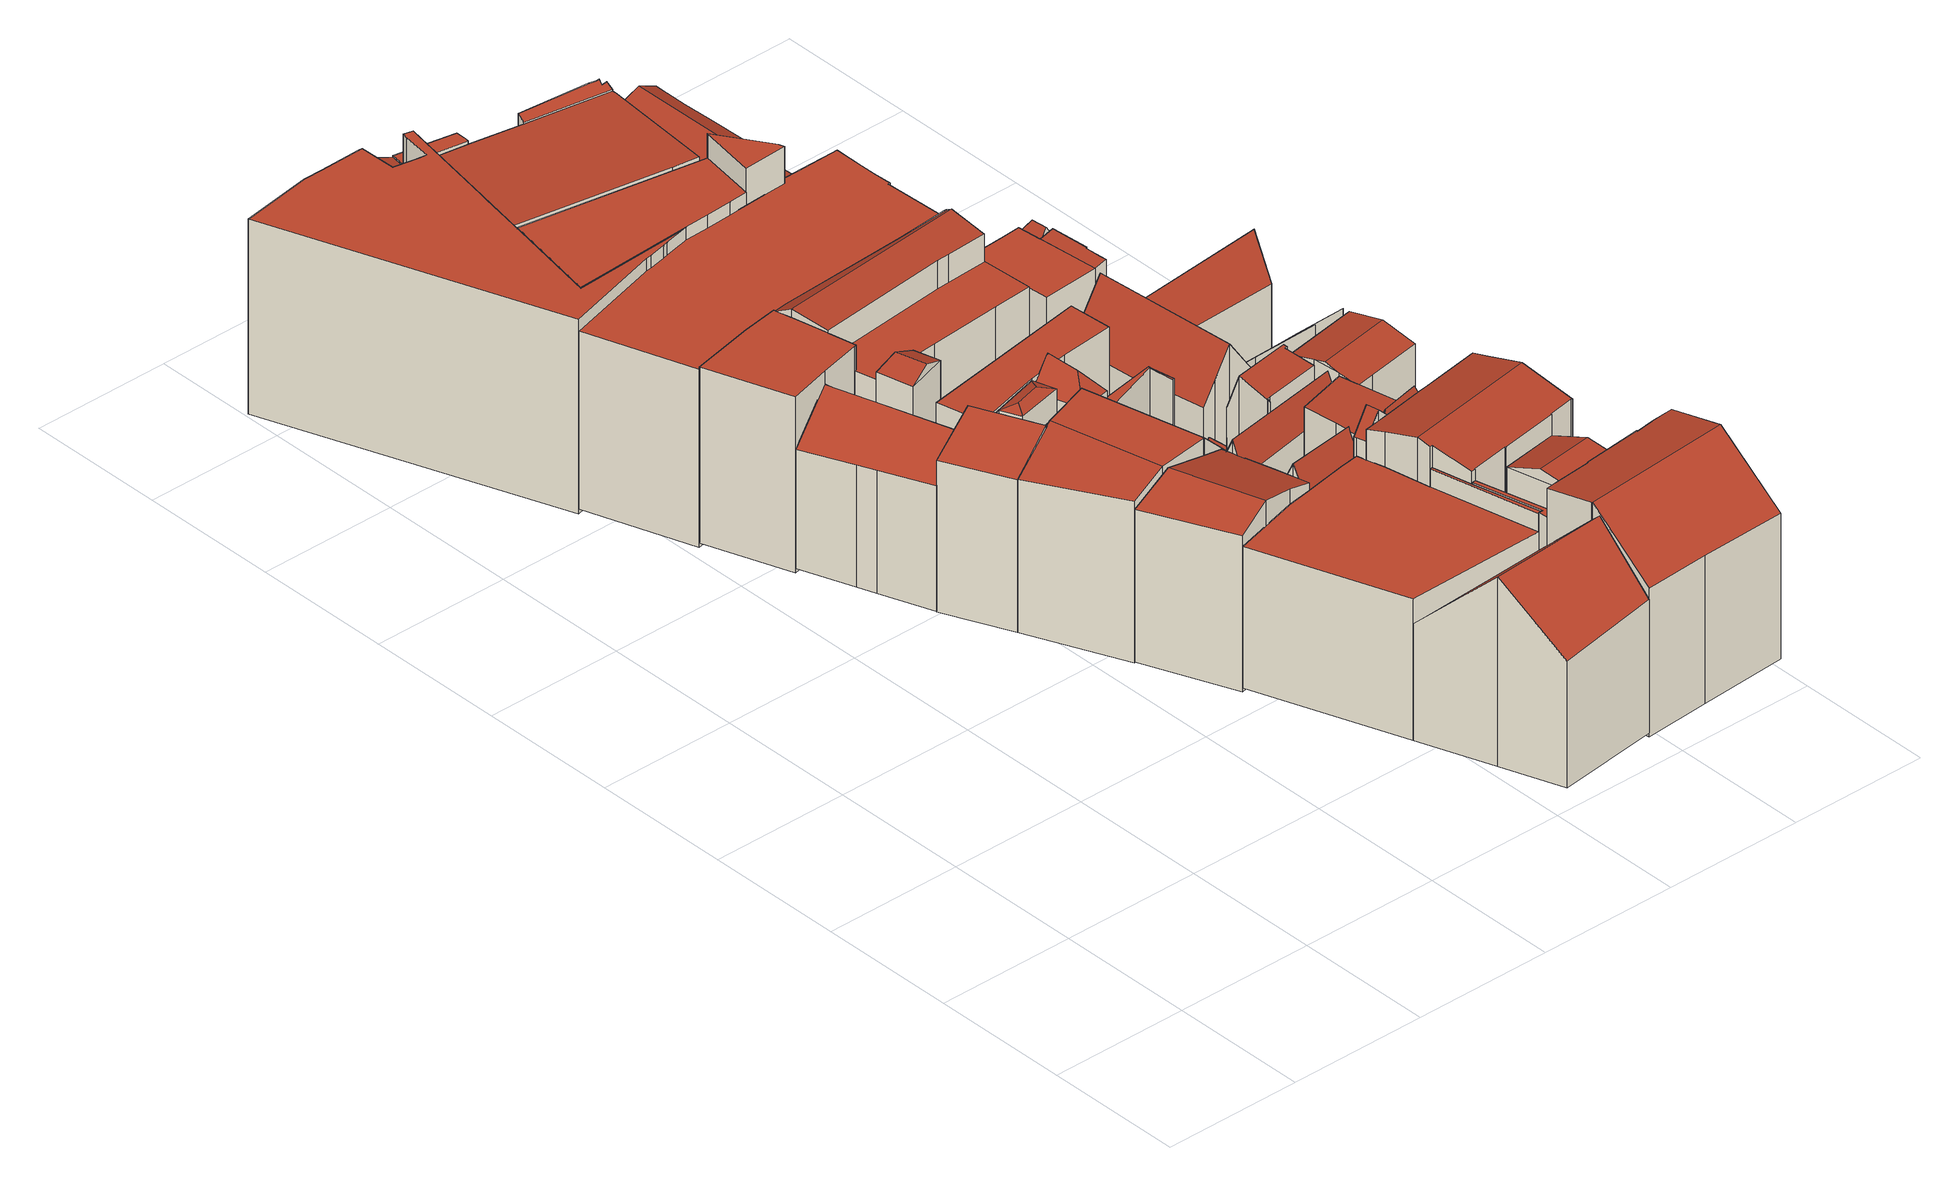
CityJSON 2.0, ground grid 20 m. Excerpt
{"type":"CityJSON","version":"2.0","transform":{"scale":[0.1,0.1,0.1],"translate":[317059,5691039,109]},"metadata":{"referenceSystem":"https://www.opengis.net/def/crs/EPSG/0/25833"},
"CityObjects":{
"building1":{"type":"Building","attributes":{"Dachtyp_tdc":"tdcGableRoof","Gemeindeschluessel":14713000,"Dachneigung":41.53,"QualitaetDacherkennung":34,"Geometrietyp2DReferenz":"3000","function":"31001_9998","roofType":"3100","measuredHeight":22.96},"geometry":[{"type":"MultiSurface","lod":"2","boundaries":[[[0,1,2,3]],[[1,4,5,2]],[[4,6,7,5]],[[6,8,9,7]],[[8,10,11,9]],[[10,12,13,11]],[[12,14,15,13]],[[14,16,17,15]],[[16,18,19,17]],[[18,20,21,19]],[[20,22,23,21]],[[22,24,25,23]],[[24,0,3,25]],[[20,18,16,14,12,10,8,6,4]],[[4,1,0,24,22,20]],[[3,2,5,7,9,11,13,15,17,19,21,23,25]]],"semantics":{"surfaces":[{"type":"WallSurface"},{"type":"RoofSurface"},{"type":"GroundSurface"}],"values":[0,0,0,0,0,0,0,0,0,0,0,0,0,1,1,2]}}]},
"building2":{"type":"Building","attributes":{"Gemeindeschluessel":14713000,"Geometrietyp2DReferenz":"3000","function":"31001_9998","roofType":"9999"},"children":["building2-1","building2-2","building2-3"]},
"building2-1":{"type":"BuildingPart","attributes":{"Dachtyp_tdc":"tdcFreeFormRoof","Dachneigung":21.41,"QualitaetDacherkennung":1,"Geometrietyp2DReferenz":"3000","roofType":"5000","measuredHeight":21.7},"parents":["building2"],"geometry":[{"type":"MultiSurface","lod":"2","boundaries":[[[26,27,28,29]],[[27,30,31,32,28]],[[33,34,35]],[[33,36,37,38,34]],[[30,27,39,40,41]],[[39,36,40]],[[27,26,42,43,39]],[[36,33,41,40]],[[33,30,41]],[[38,44,45,29,28,32,34]],[[46,37,36,39]],[[46,44,38,37]],[[43,46,39]],[[42,45,44,46,43]],[[29,45,42,26]],[[35,31,30,33]],[[35,34,32,31]]],"semantics":{"surfaces":[{"type":"WallSurface"},{"type":"RoofSurface"},{"type":"GroundSurface"},{"type":"ClosureSurface"}],"values":[0,0,0,0,1,1,1,1,1,2,0,3,0,3,3,0,3]}}]},
"building2-2":{"type":"BuildingPart","attributes":{"Dachtyp_tdc":"tdcFreeFormRoof","Dachneigung":50.12,"QualitaetDacherkennung":9,"Geometrietyp2DReferenz":"3000","roofType":"5000","measuredHeight":22.66},"parents":["building2"],"geometry":[{"type":"MultiSurface","lod":"2","boundaries":[[[47,48,49,50]],[[48,51,52,49]],[[51,53,54,52]],[[53,55,56,54]],[[55,57,58,56]],[[57,59,60,58]],[[53,51,61,62,63]],[[51,48,47,61]],[[47,31,35,64,62,61]],[[64,65,66,67,63,62]],[[65,68,59,66]],[[59,57,55,67,66]],[[55,53,63,67]],[[60,69,70,71,34,32,50,49,52,54,56,58]],[[59,68,72,69,60]],[[65,64,71,70,73]],[[64,35,34,71]],[[31,47,50,32]],[[73,72,68,65]],[[73,70,69,72]],[[32,34,35,31]]],"semantics":{"surfaces":[{"type":"WallSurface"},{"type":"RoofSurface"},{"type":"GroundSurface"},{"type":"ClosureSurface"}],"values":[0,0,0,0,0,0,1,1,1,1,1,1,1,2,0,0,0,0,0,3,3]}}]},
"building2-3":{"type":"BuildingPart","attributes":{"Dachtyp_tdc":"tdcGableRoof","Dachneigung":47.59,"QualitaetDacherkennung":17,"Geometrietyp2DReferenz":"3000","roofType":"3100","measuredHeight":25.46},"parents":["building2"],"geometry":[{"type":"MultiSurface","lod":"2","boundaries":[[[37,73,70,38]],[[72,74,75,69]],[[74,76,77,75]],[[76,78,79,77]],[[78,80,81,79]],[[80,82,83,81]],[[82,84,85,83]],[[84,86,26,29,85]],[[84,82,80,78,76]],[[76,74,72,73,37,46,43,87,86,84]],[[44,38,70,69,75,77,79,81,83,85,29,45]],[[38,44,46,37]],[[69,70,73,72]],[[42,26,86,87]],[[42,45,29,26]],[[43,42,87]],[[46,44,45,42,43]]],"semantics":{"surfaces":[{"type":"WallSurface"},{"type":"RoofSurface"},{"type":"GroundSurface"},{"type":"ClosureSurface"}],"values":[0,0,0,0,0,0,0,0,1,1,2,3,3,0,3,0,3]}}]},
"building3":{"type":"Building","attributes":{"Gemeindeschluessel":14713000,"Geometrietyp2DReferenz":"3000","function":"31001_9998","roofType":"9999"},"children":["building3-1","building3-2","building3-3"]},
"building3-1":{"type":"BuildingPart","attributes":{"Dachtyp_tdc":"tdcPolyFlatRoof","Dachneigung":0,"QualitaetDacherkennung":7,"Geometrietyp2DReferenz":"3000","roofType":"1000","measuredHeight":20.43},"parents":["building3"],"geometry":[{"type":"MultiSurface","lod":"2","boundaries":[[[88,89,90,91,92]],[[89,93,94,90]],[[93,95,96,94]],[[95,97,98,96]],[[97,99,100,98]],[[99,101,102,100]],[[101,103,104,102]],[[103,101,99,97,95,93,89,88,105]],[[106,91,90,94,96,98,100,102,104]],[[92,107,105,88]],[[91,106,107,92]],[[106,104,103,105,107]]],"semantics":{"surfaces":[{"type":"WallSurface"},{"type":"RoofSurface"},{"type":"GroundSurface"},{"type":"ClosureSurface"}],"values":[0,0,0,0,0,0,0,1,2,0,3,3]}}]},
"building3-2":{"type":"BuildingPart","attributes":{"Dachtyp_tdc":"tdcGableRoof","Dachneigung":44.52,"QualitaetDacherkennung":20,"Geometrietyp2DReferenz":"3000","roofType":"3100","measuredHeight":27.49},"parents":["building3"],"geometry":[{"type":"MultiSurface","lod":"2","boundaries":[[[108,109,107,92,110]],[[111,112,113,114,115,91,106]],[[109,108,112,111]],[[108,116,113,112]],[[116,117,114,113]],[[117,110,115,114]],[[110,92,91,115]],[[107,109,111,106]],[[110,117,116,108]],[[106,91,92,107]]],"semantics":{"surfaces":[{"type":"RoofSurface"},{"type":"GroundSurface"},{"type":"WallSurface"},{"type":"ClosureSurface"}],"values":[0,1,2,2,2,2,2,2,0,3]}}]},
"building3-3":{"type":"BuildingPart","attributes":{"Dachtyp_tdc":"tdcPolyFlatRoof","Dachneigung":0,"QualitaetDacherkennung":38,"Geometrietyp2DReferenz":"3000","roofType":"1000","measuredHeight":23.09},"parents":["building3"],"geometry":[{"type":"MultiSurface","lod":"2","boundaries":[[[118,119,120,121]],[[119,122,123,120]],[[122,124,107,106,123]],[[125,118,121,104,103]],[[125,124,122,119,118]],[[121,120,123,106,104]],[[107,124,105]],[[103,105,124,125]],[[103,104,106,107,105]]],"semantics":{"surfaces":[{"type":"WallSurface"},{"type":"RoofSurface"},{"type":"GroundSurface"},{"type":"ClosureSurface"}],"values":[0,0,0,0,1,2,0,0,3]}}]},
"building4":{"type":"Building","attributes":{"Gemeindeschluessel":14713000,"Geometrietyp2DReferenz":"3000","function":"31001_9998","roofType":"9999"},"children":["building4-1","building4-2"]},
"building4-1":{"type":"BuildingPart","attributes":{"Dachtyp_tdc":"tdcPolyFlatRoof","Dachneigung":0,"QualitaetDacherkennung":43,"Geometrietyp2DReferenz":"3000","roofType":"1000","measuredHeight":25.47},"parents":["building4"],"geometry":[{"type":"MultiSurface","lod":"2","boundaries":[[[126,127,128,129]],[[127,130,131,132,128]],[[133,134,135,136]],[[134,137,138,135]],[[137,139,140,138]],[[139,141,142,140]],[[141,126,129,142]],[[141,139,137,134,133,143,144,130,127,126]],[[129,128,132,145,136,135,138,140,142]],[[144,131,130]],[[136,145,143,133]],[[145,132,131,144,143]]],"semantics":{"surfaces":[{"type":"WallSurface"},{"type":"RoofSurface"},{"type":"GroundSurface"},{"type":"ClosureSurface"}],"values":[0,0,0,0,0,0,0,1,2,0,3,3]}}]},
"building4-2":{"type":"BuildingPart","attributes":{"Dachtyp_tdc":"tdcFreeFormRoof","Dachneigung":10.26,"QualitaetDacherkennung":18,"Geometrietyp2DReferenz":"3000","roofType":"5000","measuredHeight":26.86},"parents":["building4"],"geometry":[{"type":"MultiSurface","lod":"2","boundaries":[[[146,147,148,149]],[[147,150,151,148]],[[150,152,153,151]],[[152,154,155,153]],[[154,156,157,155]],[[156,158,159,157]],[[158,160,161,159]],[[160,162,133,136,161]],[[131,163,164,132]],[[163,146,149,164]],[[165,162,160,158,156,154,152]],[[152,150,147,146,163,131,144,165]],[[149,148,151,153,155,157,159,161,136,145,132,164]],[[143,133,162,165]],[[145,136,133,143]],[[144,143,165]],[[145,143,144,131,132]]],"semantics":{"surfaces":[{"type":"WallSurface"},{"type":"RoofSurface"},{"type":"GroundSurface"},{"type":"ClosureSurface"}],"values":[0,0,0,0,0,0,0,0,0,0,1,1,2,0,3,0,3]}}]},
"building5":{"type":"Building","attributes":{"Gemeindeschluessel":14713000,"Geometrietyp2DReferenz":"3000","function":"31001_9998","roofType":"9999"},"children":["building5-1","building5-2"]},
"building5-1":{"type":"BuildingPart","attributes":{"Dachtyp_tdc":"tdcGableRoof","Dachneigung":16.21,"QualitaetDacherkennung":41,"Geometrietyp2DReferenz":"3000","roofType":"3100","measuredHeight":24.74},"parents":["building5"],"geometry":[{"type":"MultiSurface","lod":"2","boundaries":[[[166,167,168,169]],[[167,170,171,168]],[[170,172,173,174,171]],[[175,176,177,178,179]],[[176,180,181,177]],[[180,182,183,181]],[[182,184,185,183]],[[184,186,187,185]],[[186,188,189,187]],[[188,166,169,189]],[[186,184,182,180,176,175,190,191,192,172,170,167]],[[167,166,188,186]],[[169,168,171,174,193,178,177,181,183,185,187,189]],[[192,173,172]],[[179,190,175]],[[178,193,191,190,179]],[[193,174,173,192,191]]],"semantics":{"surfaces":[{"type":"WallSurface"},{"type":"RoofSurface"},{"type":"GroundSurface"},{"type":"ClosureSurface"}],"values":[0,0,0,0,0,0,0,0,0,0,1,1,2,0,0,3,3]}}]},
"building5-2":{"type":"BuildingPart","attributes":{"Dachtyp_tdc":"tdcFreeFormRoof","Dachneigung":68.5,"QualitaetDacherkennung":12,"Geometrietyp2DReferenz":"3000","roofType":"5000","measuredHeight":23.87},"parents":["building5"],"geometry":[{"type":"MultiSurface","lod":"2","boundaries":[[[194,195,196,197]],[[195,198,199,196]],[[198,200,201,199]],[[200,179,178,201]],[[173,202,203,174]],[[202,204,205,203]],[[206,190,179,200,198,195]],[[195,194,207,204,202,173,192,206]],[[205,208,197,196,199,201,178,193,174,203]],[[204,207,208,205]],[[207,194,197,208]],[[191,190,206]],[[193,178,179,190,191]],[[192,191,206]],[[193,191,192,173,174]]],"semantics":{"surfaces":[{"type":"WallSurface"},{"type":"RoofSurface"},{"type":"GroundSurface"},{"type":"ClosureSurface"}],"values":[0,0,0,0,0,0,1,1,2,0,0,0,3,0,3]}}]},
"building6":{"type":"Building","attributes":{"Gemeindeschluessel":14713000,"Geometrietyp2DReferenz":"3000","function":"31001_9998","roofType":"9999"},"children":["building6-1","building6-2","building6-3","building6-4","building6-5","building6-6","building6-7","building6-8","building6-9"]},
"building6-1":{"type":"BuildingPart","attributes":{"Dachtyp_tdc":"tdcPolyFlatRoof","Dachneigung":0,"QualitaetDacherkennung":55,"Geometrietyp2DReferenz":"3000","roofType":"1000","measuredHeight":23.84},"parents":["building6"],"geometry":[{"type":"MultiSurface","lod":"2","boundaries":[[[209,210,211,212,213]],[[210,214,215,211]],[[214,216,217,218,215]],[[219,220,216,214,210,209]],[[212,211,215,218,221,222]],[[223,217,216,220]],[[222,221,223,220,219,224]],[[223,221,218,217]],[[213,224,219,209]],[[212,222,224,213]]],"semantics":{"surfaces":[{"type":"WallSurface"},{"type":"RoofSurface"},{"type":"GroundSurface"},{"type":"ClosureSurface"}],"values":[0,0,0,1,2,0,3,3,0,3]}}]},
"building6-2":{"type":"BuildingPart","attributes":{"Dachtyp_tdc":"tdcPolyFlatRoof","Dachneigung":24.59,"QualitaetDacherkennung":35,"Geometrietyp2DReferenz":"3000","roofType":"2100","measuredHeight":24.31},"parents":["building6"],"geometry":[{"type":"MultiSurface","lod":"2","boundaries":[[[225,226,227,228]],[[226,229,230,227]],[[229,231,232,230]],[[231,233,234,232]],[[233,235,236,234]],[[235,237,238,239,236]],[[240,225,228,241,242]],[[240,237,235,233,231,229,226,225]],[[228,227,230,232,234,236,239,241]],[[242,238,237,240]],[[242,241,239,238]]],"semantics":{"surfaces":[{"type":"WallSurface"},{"type":"RoofSurface"},{"type":"GroundSurface"},{"type":"ClosureSurface"}],"values":[0,0,0,0,0,0,0,1,2,0,3]}}]},
"building6-3":{"type":"BuildingPart","attributes":{"Dachtyp_tdc":"tdcPolyFlatRoof","Dachneigung":0,"QualitaetDacherkennung":53,"Geometrietyp2DReferenz":"3000","roofType":"1000","measuredHeight":28.31},"parents":["building6"],"geometry":[{"type":"MultiSurface","lod":"2","boundaries":[[[243,244,245,246]],[[244,247,248,245]],[[247,249,250,251,248]],[[252,253,254,255,256]],[[253,252,257,249,247,244,243]],[[246,245,248,251,258,255,254]],[[259,250,249,257]],[[259,258,251,250]],[[256,259,257,252]],[[256,255,258,259]],[[246,254,253,243]]],"semantics":{"surfaces":[{"type":"WallSurface"},{"type":"RoofSurface"},{"type":"GroundSurface"},{"type":"ClosureSurface"}],"values":[0,0,0,0,1,2,0,3,0,3,3]}}]},
"building6-4":{"type":"BuildingPart","attributes":{"Dachtyp_tdc":"tdcPolyFlatRoof","Dachneigung":0,"QualitaetDacherkennung":48,"Geometrietyp2DReferenz":"3000","roofType":"1000","measuredHeight":31.81},"parents":["building6"],"geometry":[{"type":"MultiSurface","lod":"2","boundaries":[[[260,261,262,263,264]],[[261,265,243,246,262]],[[265,261,260,266]],[[254,263,262,246]],[[264,267,253,266,260]],[[264,263,254,267]],[[253,243,265,266]],[[253,267,254,246,243]]],"semantics":{"surfaces":[{"type":"WallSurface"},{"type":"RoofSurface"},{"type":"GroundSurface"},{"type":"ClosureSurface"}],"values":[0,0,1,2,0,3,0,3]}}]},
"building6-5":{"type":"BuildingPart","attributes":{"Dachtyp_tdc":"tdcPolyFlatRoof","Dachneigung":0,"QualitaetDacherkennung":54,"Geometrietyp2DReferenz":"3000","roofType":"1000","measuredHeight":28.22},"parents":["building6"],"geometry":[{"type":"MultiSurface","lod":"2","boundaries":[[[250,268,269,251]],[[268,270,271,269]],[[270,272,273,271]],[[272,274,275,273]],[[274,276,277,275]],[[276,278,279,277]],[[278,280,281,279]],[[280,282,283,281]],[[282,284,285,283]],[[284,286,287,285]],[[286,288,289,287]],[[288,290,291,289]],[[290,292,293,291]],[[292,294,295,293]],[[294,296,297,298,295]],[[299,256,255,300,301]],[[259,256,299,302,303,296,294,292,290,288,286,284,282,280,278,276,274,272,270,268,250]],[[251,269,271,273,275,277,279,281,283,285,287,289,291,293,295,298,222,221,300,255,258]],[[224,297,296,303,219]],[[298,297,224,222]],[[220,219,303,302]],[[221,222,224,219,220,223]],[[301,223,220,302,299]],[[301,300,221,223]],[[258,255,256,259]],[[251,258,259,250]]],"semantics":{"surfaces":[{"type":"WallSurface"},{"type":"RoofSurface"},{"type":"GroundSurface"},{"type":"ClosureSurface"}],"values":[0,0,0,0,0,0,0,0,0,0,0,0,0,0,0,0,1,2,0,3,0,3,0,3,3,3]}}]},
"building6-6":{"type":"BuildingPart","attributes":{"Dachtyp_tdc":"tdcPolyFlatRoof","Dachneigung":17.38,"QualitaetDacherkennung":42,"Geometrietyp2DReferenz":"3000","roofType":"2100","measuredHeight":24.31},"parents":["building6"],"geometry":[{"type":"MultiSurface","lod":"2","boundaries":[[[304,305,306,307]],[[305,308,309,306]],[[308,310,311,309]],[[310,213,212,311]],[[297,304,307,298]],[[297,224,213,310,308,305,304]],[[307,306,309,311,212,222,298]],[[222,212,213,224]],[[298,222,224,297]]],"semantics":{"surfaces":[{"type":"WallSurface"},{"type":"RoofSurface"},{"type":"GroundSurface"},{"type":"ClosureSurface"}],"values":[0,0,0,0,0,1,2,3,3]}}]},
"building6-7":{"type":"BuildingPart","attributes":{"Dachtyp_tdc":"tdcGableRoof","Dachneigung":22.21,"QualitaetDacherkennung":12,"Geometrietyp2DReferenz":"3000","roofType":"3100","measuredHeight":22.5},"parents":["building6"],"geometry":[{"type":"MultiSurface","lod":"2","boundaries":[[[312,313,314,315,316,317,318,319,320,321]],[[322,323,314,313]],[[323,324,315,314]],[[324,325,316,315]],[[325,326,317,316]],[[326,327,318,317]],[[327,328,319,318]],[[328,329,330,320,319]],[[331,332,333,334,335,336,337,338,339]],[[340,341,342,331,339,343]],[[322,343,339,338,323]],[[323,338,337,324]],[[324,337,336,325]],[[325,336,335,326]],[[326,335,334,327]],[[327,334,333,328]],[[328,333,332,329]],[[329,332,331,342,344]],[[345,341,340]],[[344,342,341,345]],[[313,312,340,322]],[[344,330,329]],[[312,321,345,340]],[[321,320,330,344,345]],[[343,322,340]]],"semantics":{"surfaces":[{"type":"GroundSurface"},{"type":"WallSurface"},{"type":"RoofSurface"},{"type":"ClosureSurface"}],"values":[0,1,1,1,1,1,1,1,2,2,1,1,1,1,1,1,1,1,1,3,3,1,3,3,3]}}]},
"building6-8":{"type":"BuildingPart","attributes":{"Dachtyp_tdc":"tdcPolyFlatRoof","Dachneigung":3.79,"QualitaetDacherkennung":66,"Geometrietyp2DReferenz":"3000","roofType":"2100","measuredHeight":23.35},"parents":["building6"],"geometry":[{"type":"MultiSurface","lod":"2","boundaries":[[[217,242,241,218]],[[238,346,343,322,313,239]],[[347,301,300,348,349]],[[347,350,346,238,242,217,223,301]],[[300,221,218,241,239,313,312,348]],[[221,300,301,223]],[[221,223,217,218]],[[239,241,242,238]],[[350,351,340,343,346]],[[340,312,313,322]],[[340,322,343]],[[349,351,350,347]],[[312,340,351,349,348]]],"semantics":{"surfaces":[{"type":"WallSurface"},{"type":"RoofSurface"},{"type":"GroundSurface"},{"type":"ClosureSurface"}],"values":[0,0,0,1,2,3,3,3,0,3,3,0,3]}}]},
"building6-9":{"type":"BuildingPart","attributes":{"Dachtyp_tdc":"tdcFreeFormRoof","Dachneigung":10.83,"QualitaetDacherkennung":15,"Geometrietyp2DReferenz":"3000","roofType":"5000","measuredHeight":21.39},"parents":["building6"],"geometry":[{"type":"MultiSurface","lod":"2","boundaries":[[[352,353,354,355]],[[353,356,357,354]],[[356,264,263,357]],[[267,349,348,254]],[[330,358,359,320]],[[358,352,355,359]],[[360,351,349,267,264,356]],[[356,353,352,358,330,344,342,360]],[[355,354,357,263,254,348,312,321,320,359]],[[267,254,263,264]],[[345,340,351,360,341]],[[321,312,340,345]],[[312,348,349,351,340]],[[342,341,360]],[[344,345,341,342]],[[330,320,321,345,344]]],"semantics":{"surfaces":[{"type":"WallSurface"},{"type":"RoofSurface"},{"type":"GroundSurface"},{"type":"ClosureSurface"}],"values":[0,0,0,0,0,0,1,1,2,3,0,3,3,0,3,3]}}]},
"building7":{"type":"Building","attributes":{"Dachtyp_tdc":"tdcPolyFlatRoof","Gemeindeschluessel":14713000,"Dachneigung":0,"QualitaetDacherkennung":7,"Geometrietyp2DReferenz":"3000","function":"31001_9998","roofType":"1000","measuredHeight":25.87},"geometry":[{"type":"MultiSurface","lod":"2","boundaries":[[[361,163,362,363]],[[163,364,365,362]],[[364,366,367,365]],[[366,368,369,367]],[[368,370,371,369]],[[370,372,373,371]],[[372,374,375,373]],[[374,376,377,375]],[[376,378,379,377]],[[378,380,381,379]],[[380,382,383,381]],[[382,384,385,383]],[[384,386,387,385]],[[386,388,389,387]],[[388,390,391,389]],[[390,392,393,391]],[[392,394,395,393]],[[394,396,397,395]],[[396,398,399,397]],[[398,400,401,399]],[[400,402,403,401]],[[402,404,405,403]],[[404,361,363,405]],[[404,402,400,398,396,394,392,390,388,386,384,382,380,378,376,374,372,370,368,366,364,163,361]],[[363,362,365,367,369,371,373,375,377,379,381,383,385,387,389,391,393,395,397,399,401,403,405]]],"semantics":{"surfaces":[{"type":"WallSurface"},{"type":"RoofSurface"},{"type":"GroundSurface"}],"values":[0,0,0,0,0,0,0,0,0,0,0,0,0,0,0,0,0,0,0,0,0,0,0,1,2]}}]},
"building8":{"type":"Building","attributes":{"Gemeindeschluessel":14713000,"Geometrietyp2DReferenz":"3000","function":"31001_9998","roofType":"9999"},"children":["building8-1","building8-2","building8-3","building8-4","building8-5"]},
"building8-1":{"type":"BuildingPart","attributes":{"Dachtyp_tdc":"tdcCutGableRoof","Dachneigung":44.59,"QualitaetDacherkennung":11,"Geometrietyp2DReferenz":"3000","roofType":"9999","measuredHeight":25.61},"parents":["building8"],"geometry":[{"type":"MultiSurface","lod":"2","boundaries":[[[406,407,408,56,409]],[[410,411,412,413]],[[411,414,415,412]],[[414,416,417,415]],[[416,418,419,417]],[[418,420,79,419]],[[420,421,422,79]],[[421,423,75,422]],[[423,424,58,75]],[[424,406,409,58]],[[421,420,418,416]],[[411,410,425,426,427,428,429,407,406]],[[416,414,411,406,424,423,421]],[[409,56,430,431,432,433,413,412,415,417,419,79,422,75,58]],[[429,408,407]],[[428,430,56,408,429]],[[431,430,428,427,434]],[[435,434,427,426]],[[432,431,434,435]],[[413,433,425,410]],[[433,432,435,426,425]]],"semantics":{"surfaces":[{"type":"WallSurface"},{"type":"RoofSurface"},{"type":"GroundSurface"},{"type":"ClosureSurface"}],"values":[0,0,0,0,0,0,0,0,0,0,1,1,1,2,0,3,3,0,3,3,3]}}]},
"building8-2":{"type":"BuildingPart","attributes":{"Dachtyp_tdc":"tdcPolyFlatRoof","Dachneigung":0,"QualitaetDacherkennung":12,"Geometrietyp2DReferenz":"3000","roofType":"1000","measuredHeight":18.72},"parents":["building8"],"geometry":[{"type":"MultiSurface","lod":"2","boundaries":[[[408,436,54,56]],[[436,437,438,52,54]],[[439,440,441,442,443]],[[440,444,445,446,441]],[[444,440,439,437,436,408,429,447,448]],[[431,430,56,54,52,442,441,446]],[[428,427,448,447]],[[428,430,431,434,427]],[[429,428,447]],[[56,430,428,429,408]],[[443,438,437,439]],[[443,442,52,438]],[[434,445,444,448,427]],[[434,431,446,445]]],"semantics":{"surfaces":[{"type":"WallSurface"},{"type":"RoofSurface"},{"type":"GroundSurface"},{"type":"ClosureSurface"}],"values":[0,0,0,0,1,2,0,3,0,3,0,3,0,3]}}]},
"building8-3":{"type":"BuildingPart","attributes":{"Dachtyp_tdc":"tdcGableRoof","Dachneigung":64.16,"QualitaetDacherkennung":9,"Geometrietyp2DReferenz":"3000","roofType":"3100","measuredHeight":11.94},"parents":["building8"],"geometry":[{"type":"MultiSurface","lod":"2","boundaries":[[[445,449,450,446]],[[449,451,452,450]],[[451,453,454,452]],[[453,455,456,454]],[[457,455,453,451]],[[451,449,445,434,435,457]],[[446,450,452,454,456,458,432,431]],[[458,456,455,457]],[[458,457,435,432]],[[431,432,435,434]],[[446,431,434,445]]],"semantics":{"surfaces":[{"type":"WallSurface"},{"type":"RoofSurface"},{"type":"GroundSurface"},{"type":"ClosureSurface"}],"values":[0,0,0,0,1,1,2,3,3,3,3]}}]},
"building8-4":{"type":"BuildingPart","attributes":{"Dachtyp_tdc":"tdcPolyFlatRoof","Dachneigung":0,"QualitaetDacherkennung":37,"Geometrietyp2DReferenz":"3000","roofType":"1000","measuredHeight":4.88},"parents":["building8"],"geometry":[{"type":"MultiSurface","lod":"2","boundaries":[[[459,460,461,49]],[[460,443,442,461]],[[438,459,49,52]],[[438,443,460,459]],[[49,461,442,52]],[[52,442,443,438]]],"semantics":{"surfaces":[{"type":"WallSurface"},{"type":"RoofSurface"},{"type":"GroundSurface"},{"type":"ClosureSurface"}],"values":[0,0,0,1,2,3]}}]},
"building8-5":{"type":"BuildingPart","attributes":{"Dachtyp_tdc":"tdcGableRoof","Dachneigung":70,"QualitaetDacherkennung":30,"Geometrietyp2DReferenz":"3000","roofType":"3100","measuredHeight":24.63},"parents":["building8"],"geometry":[{"type":"MultiSurface","lod":"2","boundaries":[[[462,463,464,465]],[[463,466,467,464]],[[466,468,469,467]],[[468,470,471,469]],[[470,472,473,471]],[[472,474,475,473]],[[474,476,477,475]],[[476,478,410,413,477]],[[479,462,465,456,455]],[[480,478,476,474,472,470,468,466,463]],[[463,462,479,481,480]],[[465,464,467,469,471,473,475,477,413,433,432,458,456]],[[425,410,478,480]],[[433,413,410,425]],[[481,426,425,480]],[[433,425,426,435,432]],[[455,457,435,426,481,479]],[[455,456,458,457]],[[458,432,435,457]]],"semantics":{"surfaces":[{"type":"WallSurface"},{"type":"RoofSurface"},{"type":"GroundSurface"},{"type":"ClosureSurface"}],"values":[0,0,0,0,0,0,0,0,0,1,1,2,0,3,0,3,0,3,3]}}]},
"building9":{"type":"Building","attributes":{"Dachtyp_tdc":"tdcPolyFlatRoof","Gemeindeschluessel":14713000,"Dachneigung":0,"QualitaetDacherkennung":53,"Geometrietyp2DReferenz":"3000","function":"31001_9998","roofType":"1000","measuredHeight":21.17},"geometry":[{"type":"MultiSurface","lod":"2","boundaries":[[[482,483,17,484]],[[483,485,15,17]],[[485,486,487,15]],[[486,488,489,487]],[[488,490,491,489]],[[490,482,484,491]],[[490,488,486,485,483,482]],[[484,17,15,487,489,491]]],"semantics":{"surfaces":[{"type":"WallSurface"},{"type":"RoofSurface"},{"type":"GroundSurface"}],"values":[0,0,0,0,0,0,1,2]}}]},
"building10":{"type":"Building","attributes":{"Gemeindeschluessel":14713000,"Geometrietyp2DReferenz":"3000","function":"31001_9998","roofType":"9999"},"children":["building10-1","building10-2","building10-3","building10-4"]},
"building10-1":{"type":"BuildingPart","attributes":{"Dachtyp_tdc":"tdcGableRoof","Dachneigung":20.99,"QualitaetDacherkennung":19,"Geometrietyp2DReferenz":"3000","roofType":"3100","measuredHeight":24.62},"parents":["building10"],"geometry":[{"type":"MultiSurface","lod":"2","boundaries":[[[492,493,494,495,496]],[[493,497,498,494]],[[497,499,500,501,498]],[[497,493,502]],[[492,499,503]],[[493,492,503,502]],[[499,497,502,503]],[[495,494,498,501]],[[492,496,500,499]],[[496,495,501,500]]],"semantics":{"surfaces":[{"type":"WallSurface"},{"type":"RoofSurface"},{"type":"GroundSurface"},{"type":"ClosureSurface"}],"values":[0,0,0,0,0,1,1,2,0,3]}}]},
"building10-2":{"type":"BuildingPart","attributes":{"Dachtyp_tdc":"tdcPolyFlatRoof","Dachneigung":0,"QualitaetDacherkennung":65,"Geometrietyp2DReferenz":"3000","roofType":"1000","measuredHeight":22.23},"parents":["building10"],"geometry":[{"type":"MultiSurface","lod":"2","boundaries":[[[504,505,506,507]],[[504,508,509,505]],[[510,511,512,513]],[[511,514,515,512]],[[514,516,517,515]],[[516,518,519,517]],[[516,514,511,510,508,504,507,518]],[[519,506,505,509,513,512,515,517]],[[507,506,519,518]],[[513,509,508,510]]],"semantics":{"surfaces":[{"type":"WallSurface"},{"type":"RoofSurface"},{"type":"GroundSurface"},{"type":"ClosureSurface"}],"values":[0,0,0,0,0,0,1,2,3,3]}}]},
"building10-3":{"type":"BuildingPart","attributes":{"Dachtyp_tdc":"tdcPolyFlatRoof","Dachneigung":10.16,"QualitaetDacherkennung":64,"Geometrietyp2DReferenz":"3000","roofType":"2100","measuredHeight":22.59},"parents":["building10"],"geometry":[{"type":"MultiSurface","lod":"2","boundaries":[[[520,521,522,523]],[[521,524,525,522]],[[524,526,527,525]],[[526,528,529,527]],[[528,507,506,529]],[[518,520,523,519]],[[518,507,528,526,524,521,520]],[[523,522,525,527,529,506,519]],[[519,506,507,518]]],"semantics":{"surfaces":[{"type":"WallSurface"},{"type":"RoofSurface"},{"type":"GroundSurface"},{"type":"ClosureSurface"}],"values":[0,0,0,0,0,0,1,2,3]}}]},
"building10-4":{"type":"BuildingPart","attributes":{"Dachtyp_tdc":"tdcPolyFlatRoof","Dachneigung":0,"QualitaetDacherkennung":51,"Geometrietyp2DReferenz":"3000","roofType":"1000","measuredHeight":22.25},"parents":["building10"],"geometry":[{"type":"MultiSurface","lod":"2","boundaries":[[[530,509,508]],[[530,531,532,509]],[[531,533,534,532]],[[533,496,495,534]],[[500,535,536,501]],[[535,537,538,536]],[[537,539,540,538]],[[539,541,542,540]],[[541,543,544,542]],[[543,545,546,544]],[[545,547,510,513,546]],[[547,545,543,541,539,537,535,500,496,533,531,530]],[[509,532,534,495,501,536,538,540,542,544,546,513]],[[501,495,496,500]],[[509,508,510,547,530,508]],[[509,513,510,508]]],"semantics":{"surfaces":[{"type":"WallSurface"},{"type":"RoofSurface"},{"type":"GroundSurface"},{"type":"ClosureSurface"}],"values":[0,0,0,0,0,0,0,0,0,0,0,1,2,3,0,3]}}]},
"building11":{"type":"Building","attributes":{"Gemeindeschluessel":14713000,"Geometrietyp2DReferenz":"3000","function":"31001_9998","roofType":"9999"},"children":["building11-1","building11-2","building11-3","building11-4"]},
"building11-1":{"type":"BuildingPart","attributes":{"Dachtyp_tdc":"tdcFreeFormRoof","Dachneigung":65.82,"QualitaetDacherkennung":6,"Geometrietyp2DReferenz":"3000","roofType":"5000","measuredHeight":24},"parents":["building11"],"geometry":[{"type":"MultiSurface","lod":"2","boundaries":[[[548,549,550,551]],[[549,552,553,550]],[[552,554,555,553]],[[554,556,183,555]],[[556,557,558,183]],[[557,559,181,558]],[[559,560,561,181]],[[557,556,554,552,549,548,562,563]],[[563,564,560,559,557]],[[565,551,550,553,555,183,558,181,561]],[[562,566,563]],[[548,551,565,566,562]],[[566,564,563]],[[561,560,564,566,565]]],"semantics":{"surfaces":[{"type":"WallSurface"},{"type":"RoofSurface"},{"type":"GroundSurface"},{"type":"ClosureSurface"}],"values":[0,0,0,0,0,0,0,1,1,2,0,3,0,3]}}]},
"building11-2":{"type":"BuildingPart","attributes":{"Dachtyp_tdc":"tdcGableRoof","Dachneigung":20.49,"QualitaetDacherkennung":14,"Geometrietyp2DReferenz":"3000","roofType":"3100","measuredHeight":3.02},"parents":["building11"],"geometry":[{"type":"MultiSurface","lod":"2","boundaries":[[[567,568,569,570]],[[571,567,570,572]],[[567,571,573]],[[568,567,573,574]],[[571,575,574,573]],[[570,569,576,572]],[[575,576,569,568]],[[571,572,576,575]],[[575,568,574]]],"semantics":{"surfaces":[{"type":"WallSurface"},{"type":"RoofSurface"},{"type":"GroundSurface"},{"type":"ClosureSurface"}],"values":[0,0,0,1,1,2,3,3,3]}}]},
"building11-3":{"type":"BuildingPart","attributes":{"Dachtyp_tdc":"tdcPolyFlatRoof","Dachneigung":6.11,"QualitaetDacherkennung":74,"Geometrietyp2DReferenz":"3000","roofType":"2100","measuredHeight":23.66},"parents":["building11"],"geometry":[{"type":"MultiSurface","lod":"2","boundaries":[[[577,578,548,551,579,580]],[[581,582,201,561,560]],[[582,583,199,201]],[[583,584,571,572,199]],[[584,583,582,581,564,566,562,578,577,585]],[[576,579,551,565,561,201,199,572]],[[577,580,586,585]],[[580,579,576,575,586]],[[560,564,581]],[[562,548,578]],[[565,551,548,562,566]],[[560,561,565,566,564]],[[575,571,584,585,586]],[[575,576,572,571]]],"semantics":{"surfaces":[{"type":"WallSurface"},{"type":"RoofSurface"},{"type":"GroundSurface"},{"type":"ClosureSurface"}],"values":[0,0,0,0,1,2,0,3,0,0,3,3,0,3]}}]},
"building11-4":{"type":"BuildingPart","attributes":{"Dachtyp_tdc":"tdcFreeFormRoof","Dachneigung":72.23,"QualitaetDacherkennung":7,"Geometrietyp2DReferenz":"3000","roofType":"5000","measuredHeight":25.62},"parents":["building11"],"geometry":[{"type":"MultiSurface","lod":"2","boundaries":[[[587,588,589,590]],[[588,591,592,589]],[[591,580,579,592]],[[593,587,590,569,568]],[[594,580,591]],[[591,588,587,595,594]],[[595,587,593]],[[594,595,593,586,580]],[[590,589,592,579,576,569]],[[568,574,575,586,593]],[[568,569,576,575]],[[568,575,574]],[[576,579,580,586,575]]],"semantics":{"surfaces":[{"type":"WallSurface"},{"type":"RoofSurface"},{"type":"GroundSurface"},{"type":"ClosureSurface"}],"values":[0,0,0,0,1,1,1,1,2,0,3,3,3]}}]},
"building12":{"type":"Building","attributes":{"name":"Internationale Berufsakademie","Gemeindeschluessel":14713000,"Geometrietyp2DReferenz":"3000","function":"31001_3023","roofType":"9999"},"children":["building12-1","building12-2","building12-3","building12-4","building12-5","building12-6"]},
"building12-1":{"type":"BuildingPart","attributes":{"Dachtyp_tdc":"tdcGableRoof","Dachneigung":13.94,"QualitaetDacherkennung":68,"Geometrietyp2DReferenz":"3000","roofType":"3100","measuredHeight":27.38},"parents":["building12"],"geometry":[{"type":"MultiSurface","lod":"2","boundaries":[[[596,597,598,599]],[[597,600,601,598]],[[600,602,603,601]],[[602,604,605,606,603]],[[607,608,609,610,611]],[[608,612,613,609]],[[612,614,615,616,613]],[[617,618,619,620,621]],[[618,622,623,619]],[[622,624,625,623]],[[624,626,627,625]],[[626,628,629,630,627]],[[624,622,618,617,614,612,608,607,604,602,600,597,596]],[[596,631,632,633,634,635,636,637,638,628,626,624]],[[592,589,590,639,640,641,599,598,601,603,606,610,609,613,616,620,619,623,625,627,630,642]],[[636,635,589,592]],[[635,634,590,589]],[[634,633,639,590]],[[633,632,640,639]],[[632,631,641,640]],[[631,596,599,641]],[[611,605,604,607]],[[611,610,606,605]],[[621,615,614,617]],[[621,620,616,615]],[[638,629,628]],[[592,642,637,636]],[[642,630,629,638,637]]],"semantics":{"surfaces":[{"type":"WallSurface"},{"type":"RoofSurface"},{"type":"GroundSurface"},{"type":"ClosureSurface"}],"values":[0,0,0,0,0,0,0,0,0,0,0,0,1,1,2,0,0,0,0,0,0,0,3,0,3,0,3,3]}}]},
"building12-2":{"type":"BuildingPart","attributes":{"Dachtyp_tdc":"tdcGableRoof","Dachneigung":41,"QualitaetDacherkennung":27,"Geometrietyp2DReferenz":"3000","roofType":"3100","measuredHeight":29.45},"parents":["building12"],"geometry":[{"type":"MultiSurface","lod":"2","boundaries":[[[643,644,645,646,647]],[[644,648,649,650,645]],[[651,652,653,654,655]],[[652,656,657,658,653]],[[659,660,661,662,663]],[[660,664,665,661]],[[664,666,667,665]],[[666,668,669,667]],[[668,670,671,669]],[[670,672,673,671]],[[672,674,675,673]],[[674,676,677,678,675]],[[672,670,668,666,664]],[[664,660,659,656,652,651,648,644,643,676,674,672]],[[646,645,650,654,653,658,662,661,665,667,669,671,673,675,678]],[[651,655,649,648]],[[655,654,650,649]],[[659,663,657,656]],[[663,662,658,657]],[[643,647,677,676]],[[647,646,678,677]]],"semantics":{"surfaces":[{"type":"WallSurface"},{"type":"RoofSurface"},{"type":"GroundSurface"},{"type":"ClosureSurface"}],"values":[0,0,0,0,0,0,0,0,0,0,0,0,1,1,2,0,3,0,3,0,3]}}]},
"building12-3":{"type":"BuildingPart","attributes":{"Dachtyp_tdc":"tdcPolyFlatRoof","Dachneigung":0,"QualitaetDacherkennung":21,"Geometrietyp2DReferenz":"3000","roofType":"1000","measuredHeight":23.84},"parents":["building12"],"geometry":[{"type":"MultiSurface","lod":"2","boundaries":[[[677,679,680,678]],[[679,681,682,680]],[[681,621,620,682]],[[615,647,646,616]],[[615,621,681,679,677,647]],[[646,678,680,682,620,616]],[[678,646,647,677]],[[616,620,621,615]]],"semantics":{"surfaces":[{"type":"WallSurface"},{"type":"RoofSurface"},{"type":"GroundSurface"},{"type":"ClosureSurface"}],"values":[0,0,0,0,1,2,3,3]}}]},
"building12-4":{"type":"BuildingPart","attributes":{"Dachtyp_tdc":"tdcPolyFlatRoof","Dachneigung":4.51,"QualitaetDacherkennung":33,"Geometrietyp2DReferenz":"3000","roofType":"2100","measuredHeight":16.86},"parents":["building12"],"geometry":[{"type":"MultiSurface","lod":"2","boundaries":[[[683,684,685,686]],[[684,687,688,685]],[[687,663,662,688]],[[657,683,686,658]],[[657,663,687,684,683]],[[686,685,688,662,658]],[[658,662,663,657]]],"semantics":{"surfaces":[{"type":"WallSurface"},{"type":"RoofSurface"},{"type":"GroundSurface"},{"type":"ClosureSurface"}],"values":[0,0,0,0,1,2,3]}}]},
"building12-5":{"type":"BuildingPart","attributes":{"Dachtyp_tdc":"tdcGableRoof","Dachneigung":13.23,"QualitaetDacherkennung":8,"Geometrietyp2DReferenz":"3000","roofType":"3100","measuredHeight":24.28},"parents":["building12"],"geometry":[{"type":"MultiSurface","lod":"2","boundaries":[[[649,611,610,650]],[[605,655,654,606]],[[611,649,689]],[[655,605,690]],[[649,655,690,689]],[[605,611,689,690]],[[654,650,610,606]],[[650,654,655,649]],[[605,606,610,611]]],"semantics":{"surfaces":[{"type":"WallSurface"},{"type":"RoofSurface"},{"type":"GroundSurface"},{"type":"ClosureSurface"}],"values":[0,0,0,0,1,1,2,3,3]}}]},
"building12-6":{"type":"BuildingPart","attributes":{"Dachtyp_tdc":"tdcGableRoof","Dachneigung":54.9,"QualitaetDacherkennung":21,"Geometrietyp2DReferenz":"3000","roofType":"3100","measuredHeight":27.08},"parents":["building12"],"geometry":[{"type":"MultiSurface","lod":"2","boundaries":[[[691,692,693,550]],[[692,694,579,693]],[[694,695,636,592,579]],[[629,696,553,630]],[[696,691,550,553]],[[697,695,694,692]],[[692,691,696,629,638,697]],[[550,693,579,592,642,630,553]],[[637,636,695,697]],[[642,592,636,637]],[[638,637,697]],[[642,637,638,629,630]]],"semantics":{"surfaces":[{"type":"WallSurface"},{"type":"RoofSurface"},{"type":"GroundSurface"},{"type":"ClosureSurface"}],"values":[0,0,0,0,0,1,1,2,0,3,0,3]}}]},
"building13":{"type":"Building","attributes":{"Dachtyp_tdc":"tdcFreeFormRoof","Gemeindeschluessel":14713000,"Dachneigung":10.42,"QualitaetDacherkennung":19,"Geometrietyp2DReferenz":"3000","function":"31001_9998","roofType":"5000","measuredHeight":24.68},"geometry":[{"type":"MultiSurface","lod":"2","boundaries":[[[698,699,700,701]],[[699,702,703,700]],[[702,704,570,703]],[[704,705,572,570]],[[705,706,199,572]],[[706,707,197,199]],[[707,698,701,197]],[[704,702,708,709,706,705]],[[709,708,699,698,707]],[[707,706,709]],[[702,699,708]],[[701,700,703,570,572,199,197]]],"semantics":{"surfaces":[{"type":"WallSurface"},{"type":"RoofSurface"},{"type":"GroundSurface"}],"values":[0,0,0,0,0,0,0,1,1,0,0,2]}}]},
"building14":{"type":"Building","attributes":{"Gemeindeschluessel":14713000,"Geometrietyp2DReferenz":"3000","function":"31001_9998","roofType":"9999"},"children":["building14-1","building14-2","building14-3","building14-4"]},
"building14-1":{"type":"BuildingPart","attributes":{"Dachtyp_tdc":"tdcFreeFormRoof","Dachneigung":64.55,"QualitaetDacherkennung":11,"Geometrietyp2DReferenz":"3000","roofType":"5000","measuredHeight":19.92},"parents":["building14"],"geometry":[{"type":"MultiSurface","lod":"2","boundaries":[[[710,711,712,713]],[[711,714,715,712]],[[714,716,717,715]],[[718,714,711]],[[719,718,711,710,720]],[[718,719,721,716,714]],[[717,713,712,715]],[[713,717,716,710]],[[720,721,719]],[[710,716,721,720]]],"semantics":{"surfaces":[{"type":"WallSurface"},{"type":"RoofSurface"},{"type":"GroundSurface"},{"type":"ClosureSurface"}],"values":[0,0,0,0,1,1,2,3,0,3]}}]},
"building14-2":{"type":"BuildingPart","attributes":{"Dachtyp_tdc":"tdcPolyFlatRoof","Dachneigung":43.85,"QualitaetDacherkennung":53,"Geometrietyp2DReferenz":"3000","roofType":"2100","measuredHeight":19.72},"parents":["building14"],"geometry":[{"type":"MultiSurface","lod":"2","boundaries":[[[722,723,724,725]],[[723,726,727,728,724]],[[729,730,731,732]],[[730,729,733,726,723,722]],[[725,724,728,732,731]],[[733,727,726]],[[729,732,728,727,733]],[[725,731,730,722]]],"semantics":{"surfaces":[{"type":"WallSurface"},{"type":"RoofSurface"},{"type":"GroundSurface"},{"type":"ClosureSurface"}],"values":[0,0,0,1,2,0,3,3]}}]},
"building14-3":{"type":"BuildingPart","attributes":{"Dachtyp_tdc":"tdcPolyFlatRoof","Dachneigung":44.88,"QualitaetDacherkennung":46,"Geometrietyp2DReferenz":"3000","roofType":"2100","measuredHeight":16.56},"parents":["building14"],"geometry":[{"type":"MultiSurface","lod":"2","boundaries":[[[734,735,736,737]],[[735,738,722,725,736]],[[734,737,731,730]],[[730,738,735,734]],[[737,736,725,731]],[[730,722,738]],[[730,731,725,722]]],"semantics":{"surfaces":[{"type":"WallSurface"},{"type":"RoofSurface"},{"type":"GroundSurface"},{"type":"ClosureSurface"}],"values":[0,0,0,1,2,0,3]}}]},
"building14-4":{"type":"BuildingPart","attributes":{"Dachtyp_tdc":"tdcGableRoof","Dachneigung":56.73,"QualitaetDacherkennung":56,"Geometrietyp2DReferenz":"3000","roofType":"3100","measuredHeight":23.99},"parents":["building14"],"geometry":[{"type":"MultiSurface","lod":"2","boundaries":[[[727,739,740,728]],[[739,741,742,740]],[[741,743,744,742]],[[743,745,746,744]],[[745,747,748,746]],[[747,749,750,748]],[[749,751,752,750]],[[751,753,754,752]],[[753,755,710,713,754]],[[756,757,729,732,717,716]],[[753,751,749,747,745,743,741,739]],[[739,727,733,757,756,721,720,755,753]],[[732,728,740,742,744,746,748,750,752,754,713,717]],[[733,729,757]],[[728,732,729,733,727]],[[716,721,756]],[[720,710,755]],[[716,717,713,710]],[[716,710,720,721]]],"semantics":{"surfaces":[{"type":"WallSurface"},{"type":"RoofSurface"},{"type":"GroundSurface"},{"type":"ClosureSurface"}],"values":[0,0,0,0,0,0,0,0,0,0,1,1,2,0,3,0,0,3,3]}}]},
"building15":{"type":"Building","attributes":{"Dachtyp_tdc":"tdcFreeFormRoof","Gemeindeschluessel":14713000,"Dachneigung":58.31,"QualitaetDacherkennung":2,"Geometrietyp2DReferenz":"3000","function":"31001_9998","roofType":"5000","measuredHeight":23.31},"geometry":[{"type":"MultiSurface","lod":"2","boundaries":[[[758,759,760,517]],[[759,761,523,760]],[[761,762,519,523]],[[762,758,517,519]],[[763,762,761]],[[764,763,761,759]],[[764,759,758]],[[763,764,758,762]],[[517,760,523,519]]],"semantics":{"surfaces":[{"type":"WallSurface"},{"type":"RoofSurface"},{"type":"GroundSurface"}],"values":[0,0,0,0,0,1,1,1,2]}}]},
"building16":{"type":"Building","attributes":{"Dachtyp_tdc":"tdcPolyFlatRoof","Gemeindeschluessel":14713000,"Dachneigung":0,"QualitaetDacherkennung":27,"Geometrietyp2DReferenz":"3000","function":"31001_9998","roofType":"1000","measuredHeight":2.64},"geometry":[{"type":"MultiSurface","lod":"2","boundaries":[[[765,766,767,768]],[[766,769,770,767]],[[769,771,772,770]],[[771,773,774,772]],[[773,765,768,774]],[[773,771,769,766,765]],[[768,767,770,772,774]]],"semantics":{"surfaces":[{"type":"WallSurface"},{"type":"RoofSurface"},{"type":"GroundSurface"}],"values":[0,0,0,0,0,1,2]}}]}
},
"vertices":[
[280,885,206],[253,962,201],[253,962,29],[280,885,29],[314,979,258],[314,979,29],[315,979,258],[315,979,29],[375,993,202],[375,993,29],[395,912,206],[395,912,29],[401,888,207],[401,888,29],[403,880,207],[403,880,29],[418,814,211],[418,814,29],[384,805,242],[384,805,29],[368,800,258],[368,800,29],[317,784,211],[317,784,29],[290,859,207],[290,859,29],
[418,814,226],[447,821,238],[447,821,28],[418,814,28],[520,840,239],[520,840,224],[520,840,28],[530,807,239],[530,807,28],[530,807,224],[462,792,239],[462,792,215],[462,792,28],[449,820,239],[471,810,245],[509,820,245],[418,812,226],[433,816,232],[449,820,28],[418,812,28],[449,820,214],
[551,846,261],[582,851,224],[582,851,28],[551,846,28],[586,780,224],[586,780,28],[554,774,224],[554,774,28],[558,755,224],[558,755,28],[505,741,228],[505,741,28],[490,736,228],[490,736,28],[559,802,255],[546,781,233],[544,781,233],[536,787,224],[470,774,224],[500,758,250],[536,767,247],[486,735,224],[486,735,28],[470,774,28],[536,787,28],[486,735,215],[470,774,215],
[466,727,239],[466,727,28],[428,713,283],[428,713,28],[360,688,249],[360,688,28],[317,784,248],[317,784,28],[384,805,282],[384,805,28],[387,806,283],[387,806,28],[418,814,249],[418,812,249],
[552,201,240],[475,417,240],[475,417,35],[552,201,35],[552,201,204],[575,444,240],[575,444,35],[611,450,240],[611,450,35],[671,461,240],[671,461,35],[700,465,240],[700,465,35],[710,425,240],[710,425,35],[722,359,240],[722,359,35],[755,204,240],[755,204,35],[755,204,213],
[764,106,310],[763,119,298],[590,94,310],[763,119,35],[764,106,35],[770,25,35],[622,6,35],[590,94,35],[770,25,228],[622,6,218],
[726,360,266],[738,303,266],[738,303,35],[726,360,35],[762,204,266],[762,204,35],[755,204,266],[722,359,266],
[210,1085,277],[303,1105,277],[303,1105,22],[210,1085,22],[354,1113,277],[354,1113,274],[354,1113,22],[370,1034,277],[378,994,277],[378,994,22],[370,1034,22],[375,993,277],[375,993,22],[315,979,277],[315,979,22],[253,962,277],[253,962,22],[359,1087,277],[354,1109,277],[359,1087,22],
[560,1117,283],[634,1121,285],[634,1121,22],[560,1117,22],[637,1121,285],[637,1121,22],[638,1112,290],[638,1112,22],[640,1079,284],[640,1079,22],[641,1058,281],[641,1058,22],[581,1055,281],[581,1055,22],[563,1054,281],[563,1054,22],[370,1034,281],[378,1117,273],[378,1117,22],[359,1087,290],
[421,549,250],[483,558,277],[483,558,29],[421,549,29],[550,569,257],[550,569,29],[583,575,248],[583,575,227],[583,575,29],[590,541,249],[591,541,249],[591,541,29],[590,541,29],[590,541,222],[601,496,250],[601,496,29],[611,450,251],[611,450,29],[575,444,262],[575,444,29],[524,430,277],[524,430,29],[475,417,255],[475,417,29],[588,551,248],[587,559,248],[585,567,248],[587,559,29],
[765,612,213],[769,592,265],[769,592,29],[765,612,29],[772,575,222],[772,575,29],[705,563,222],[705,563,29],[678,593,222],[678,593,29],[678,598,210],[678,598,29],[587,559,268],[683,599,210],[683,599,29],
[262,1685,246],[350,1669,246],[350,1669,8],[262,1685,8],[262,1685,244],[350,1654,246],[350,1654,8],[349,1648,246],[349,1648,241],[349,1648,8],[259,1663,246],[272,1660,246],[272,1660,8],[259,1663,8],[272,1660,241],[259,1663,244],
[428,1647,249],[530,1635,251],[530,1635,8],[428,1647,8],[541,1633,251],[541,1633,8],[545,1633,251],[545,1633,8],[543,1626,247],[543,1626,8],[551,1626,248],[551,1626,8],[550,1615,243],[550,1615,241],[550,1615,8],[426,1635,243],[426,1635,8],[426,1635,241],
[479,1300,291],[452,1298,291],[452,1298,8],[479,1300,8],[414,1296,291],[414,1296,8],[379,1295,291],[379,1295,290],[379,1295,8],[229,1428,291],[493,1384,291],[493,1384,8],[229,1428,8],[229,1428,290],[202,1286,291],[202,1286,8],[202,1286,290],
[541,1311,326],[543,1303,326],[543,1303,8],[541,1311,8],[541,1311,214],[479,1300,326],[493,1384,326],[493,1384,183],
[341,1287,290],[341,1287,8],[334,1285,290],[334,1285,8],[309,1280,290],[309,1280,8],[301,1279,290],[301,1279,8],[157,1240,290],[157,1240,8],[5,1656,290],[5,1656,8],[110,1673,290],[110,1673,8],[138,1673,290],[138,1673,8],[198,1674,290],[198,1674,8],[203,1674,290],[203,1674,8],[204,1621,290],[204,1621,8],[236,1615,290],[236,1615,8],[241,1614,290],[241,1614,8],[251,1613,290],[251,1613,8],[257,1655,290],[257,1655,244],[257,1655,8],[243,1505,290],[243,1505,8],[243,1505,231],[272,1660,290],[259,1663,290],
[243,1666,249],[240,1668,250],[240,1668,8],[243,1666,8],[240,1670,250],[240,1670,8],[242,1689,251],[242,1689,8],
[544,1455,8],[550,1610,8],[616,1611,8],[616,1595,8],[616,1592,8],[617,1561,8],[619,1523,8],[622,1457,8],[622,1442,8],[552,1454,8],[550,1610,215],[616,1611,215],[616,1595,215],[616,1592,215],[617,1561,215],[619,1523,215],[622,1457,215],[622,1442,215],[622,1442,208],[589,1447,233],[622,1442,216],[622,1457,216],[619,1523,217],[617,1561,218],[616,1592,219],[616,1595,219],[616,1611,219],[588,1610,233],[544,1455,215],[552,1454,218],[558,1452,220],[550,1610,217],[589,1447,215],[552,1454,215],
[550,1610,241],[506,1461,231],[506,1461,8],[506,1461,192],[544,1455,231],[544,1455,217],
[628,1312,207],[577,1311,217],[577,1311,8],[628,1312,8],[553,1311,222],[553,1311,8],[627,1339,207],[627,1339,8],[552,1454,222],
[560,1117,273],[378,1117,15],[560,1117,15],[303,1105,273],[303,1105,15],[210,1085,273],[210,1085,15],[157,1240,273],[157,1240,15],[301,1279,273],[301,1279,15],[309,1280,273],[309,1280,15],[334,1285,273],[334,1285,15],[341,1287,273],[341,1287,15],[379,1295,273],[379,1295,15],[414,1296,273],[414,1296,15],[452,1298,273],[452,1298,15],[543,1303,273],[543,1303,15],[541,1311,273],[541,1311,15],[577,1311,273],[577,1311,15],[628,1312,273],[628,1312,15],[635,1312,273],[635,1312,15],[635,1268,273],[635,1268,15],[635,1247,273],[635,1247,15],[636,1219,273],[636,1219,15],[633,1219,273],[633,1219,15],[637,1121,273],[637,1121,15],[634,1121,273],[634,1121,15],
[512,743,282],[558,755,234],[558,755,215],[512,743,28],[678,593,154],[551,569,282],[551,569,28],[678,593,28],[550,569,282],[550,569,28],[473,557,284],[473,557,28],[421,549,262],[421,549,28],[360,688,250],[437,717,284],[437,717,28],[466,727,283],[505,741,282],[675,645,146],[673,665,143],[667,754,130],[664,791,125],[577,761,215],[664,791,28],[667,754,28],[673,665,28],[675,645,28],[667,754,120],[673,665,112],
[554,774,215],[586,780,215],[586,780,77],[665,794,215],[665,788,215],[665,788,28],[665,794,28],[665,794,77],[671,755,215],[671,755,129],[671,755,28],[664,791,215],[667,754,215],
[676,709,128],[676,709,28],[685,710,147],[685,710,28],[696,711,122],[696,711,28],[702,669,117],[702,669,28],[690,667,147],[690,667,28],
[582,851,77],[660,858,77],[660,858,28],
[754,678,219],[758,658,274],[758,658,28],[754,678,28],[759,653,273],[759,653,28],[755,652,273],[755,652,28],[757,646,271],[757,646,28],[765,612,264],[765,612,28],[683,599,264],[683,599,28],[678,598,264],[678,598,28],[678,593,262],[702,669,219],[675,645,274],[673,665,219],
[520,840,241],[418,814,241],[520,840,29],[403,880,241],[656,921,241],[656,921,29],[660,858,241],[660,858,29],[582,851,241],[582,851,29],
[446,968,251],[457,932,250],[457,932,18],[446,968,18],[446,968,241],[395,912,251],[395,912,18],[382,963,252],[382,963,241],[382,963,18],[427,922,264],[415,966,264],
[647,954,240],[647,954,18],[730,960,18],[730,960,240],[645,983,240],[645,983,18],[641,1061,240],[640,1079,240],[640,1079,18],[641,1061,18],[694,1082,240],[694,1082,18],[719,1084,240],[719,1084,18],[722,1049,240],[722,1049,18],
[744,1051,244],[748,995,244],[748,995,18],[744,1051,18],[747,995,243],[747,995,18],[748,971,243],[748,971,18],[749,962,243],[749,962,18],
[645,983,241],[588,979,241],[588,979,18],[483,971,241],[483,971,18],[375,993,241],[375,993,18],[378,994,241],[378,994,18],[370,1034,241],[370,1034,18],[563,1054,241],[563,1054,18],[581,1055,241],[581,1055,18],[641,1058,241],[641,1058,18],[641,1061,241],
[714,472,217],[699,469,217],[699,469,29],[714,472,29],[700,465,209],[700,465,29],[671,461,213],[671,461,29],[611,450,216],[606,473,269],[606,473,29],[601,496,217],[710,513,217],[710,513,29],[712,490,257],[712,492,263],[712,495,257],[712,492,29],[712,492,257],
[805,553,56],[815,492,56],[815,492,29],[805,553,29],[777,548,52],[777,548,29],[794,551,59],[805,490,59],[789,487,53],[789,487,29],
[738,477,260],[714,472,257],[738,477,29],[738,477,251],[710,513,258],[705,563,258],[772,575,265],[777,548,265],[789,487,265],[789,487,251],
[818,470,251],[804,468,251],[804,468,29],[818,470,29],[741,457,251],[741,457,29],[815,492,251],[749,469,282],[805,479,285],
[915,410,303],[927,334,284],[927,334,29],[915,410,29],[925,335,284],[925,335,29],[887,328,284],[887,328,29],[887,327,284],[887,327,254],[887,327,29],[802,313,284],[801,314,284],[801,314,29],[802,313,29],[802,313,255],[744,305,284],[744,305,29],[744,304,284],[744,304,268],[744,304,29],[738,303,284],[726,360,298],[726,360,29],[738,303,29],[738,303,268],[722,359,298],[722,359,29],[719,378,303],[719,378,29],[710,425,291],[710,425,29],[703,451,284],[703,451,267],[703,451,29],[906,461,290],[903,484,284],[856,476,284],[818,470,284],[804,468,284],[741,457,284],[726,455,284],[715,453,284],[856,476,29],[903,484,29],[906,461,29],[726,455,29],
[771,192,310],[828,197,310],[828,197,29],[771,192,29],[771,192,268],[828,198,310],[828,198,256],[828,198,29],[915,207,310],[915,206,310],[915,206,29],[915,207,29],[915,207,255],[942,210,310],[942,210,198],[942,210,29],[976,213,309],[978,192,313],[978,192,29],[976,213,29],[976,213,198],[984,135,324],[984,135,29],[994,40,240],[994,40,29],[866,32,243],[866,32,29],[770,25,244],[770,25,29],[763,117,324],[763,117,29],[763,119,323],[763,119,29],[756,190,310],[756,190,268],[756,190,29],
[755,204,268],[755,204,29],[762,204,268],[762,204,29],
[939,233,196],[974,236,196],[974,236,29],[939,233,29],[974,231,196],[974,231,29],
[813,265,272],[899,276,272],
[699,469,266],[723,473,300],[723,473,29],[738,477,284],[741,457,285],[700,465,266],[726,455,300],
[757,646,266],[869,665,266],[869,665,29],[757,646,29],[886,567,262],[886,567,29],[805,553,262],[777,548,262],[772,575,269],[765,612,273],[877,615,276],[768,596,276],
[756,929,159],[940,943,159],[940,943,24],[756,929,24],[941,882,159],[941,882,24],[758,875,159],[758,875,24],[940,912,223],[757,902,215],[757,913,191],[758,890,192],
[866,754,188],[867,723,217],[867,723,24],[866,754,24],[766,716,221],[766,716,198],[766,716,24],[763,784,156],[864,787,156],[864,787,24],[763,784,24],[765,741,197],
[943,790,156],[944,759,186],[944,759,24],[943,790,24],[866,754,189],
[721,713,263],[721,713,24],[696,711,224],[696,711,24],[676,709,194],[676,709,24],[671,755,192],[671,755,24],[665,788,186],[665,788,24],[660,858,186],[660,858,24],[656,921,186],[656,921,24],[706,925,263],[706,925,24],[756,929,190],[758,875,192],[763,784,195],
[719,1084,233],[741,1085,233],[741,1085,18],[744,1051,233],[722,1049,233],[733,1050,251],[731,1073,251],
[747,995,53],[748,995,53],[748,995,27],[747,995,27],[771,997,53],[771,997,27],[773,973,53],[773,973,27],[748,971,53],[748,971,27]
]}
